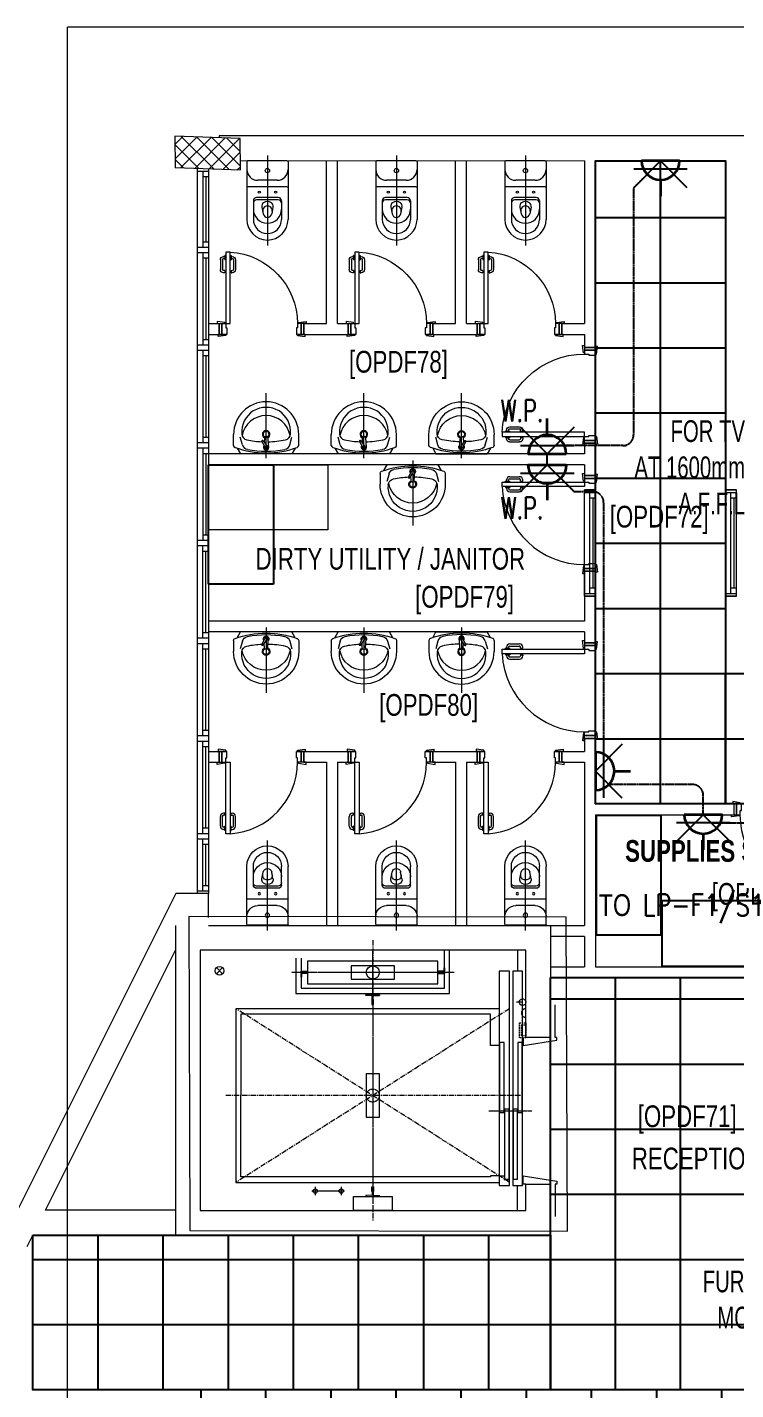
# Model space of a CAD drawing. Extents: x -12260 to 57327, y -29287 to 19916.
# Drawn here: x -3183 to 3344, y -2710 to 9840 of the extents above; entities that cross this region are included whole.
import ezdxf
from ezdxf import colors
from ezdxf.entities.mleader import LeaderData, LeaderLine
from ezdxf.enums import TextEntityAlignment as Align
from ezdxf.math import Vec2, Vec3

# ---------------------------------------------------------------- set-up
doc = ezdxf.new("R2010")
doc.units = 0
doc.header["$LTSCALE"] = 0.25
for name, pattern in [('01-First Floor-FUR$0$CENTERX2', [101.6, 63.5, -12.7, 12.7, -12.7]), ('01-First Floor-FUR$0$DASHED2', [9.525, 6.35, -3.175]), ('01-First Floor-FUR$0$HIDDEN', [9.525, 6.35, -3.175]), ('DASHDOT', [25.4, 12.7, -6.35, 0, -6.35]), ('HIDDEN', [9.525, 6.35, -3.175])]:
    doc.linetypes.add(name, pattern=pattern)
for name, color, linetype, lineweight in [('01-First Floor-FUR$0$72_EGR_BASE_TEXT', 252, 'Continuous', 5), ('01-First Floor-FUR$0$Aluminum', 251, 'Continuous', 5), ('01-First Floor-FUR$0$Axis', 251, '01-First Floor-FUR$0$CENTERX2', 5), ('01-First Floor-FUR$0$C-HYDR-CTCH', 251, 'Continuous', 5), ('01-First Floor-FUR$0$Cabin', 7, 'Continuous', 5), ('01-First Floor-FUR$0$Hatch', 252, 'Continuous', 5), ('01-First Floor-FUR$0$LOADING', 253, 'Continuous', 5), ('01-First Floor-FUR$0$Notes', 1, 'Continuous', 5), ('01-First Floor-FUR$0$Proj', 251, 'Continuous', 5), ('01-First Floor-FUR$0$SANIT', 250, 'Continuous', 5), ('01-First Floor-FUR$0$Structure', 251, 'Continuous', 5), ('01-First Floor-FUR$0$Tech', 169, '01-First Floor-FUR$0$DASHED2', 5), ('01-First Floor-FUR$0$Walls', 251, 'Continuous', 5), ('01-First Floor-FUR$0$Wooden Joinery', 251, 'Continuous', 5), ('E-LITE-CIRC', 6, 'Continuous', 25), ('E-LITE-CLNG-CNDT', 6, 'DASHDOT', 35), ('E-LITE-EXIT-NUMB', 6, 'Continuous', 25), ('E-POWR-FLOR-CNDT', 6, 'HIDDEN', 25), ('E-POWR-TEXT', 6, 'Continuous', 25), ('E-POWR-WALL @ 100', 4, 'Continuous', 35)]:
    doc.layers.add(name, color=color, linetype=linetype, lineweight=lineweight)
doc.layers.add('01-First Floor-FUR$0$FALSE CEILING', color=251, linetype='Continuous')
doc.styles.add('01-First Floor-FUR$0$X3G_ENTITY_9EC9', font='swisscl.ttf', dxfattribs={"height": 0.2})
doc.styles.add('01-First Floor-FUR$0$X3G_ENTITY_9F38', font='swisscl.ttf', dxfattribs={"height": 0.2})
doc.styles.add('DC_Elc_Romans', font='elc_romans.shx', dxfattribs={"width": 0.7})
doc.styles.add('DC_SIMPLEX', font='SIMPLEX.shx', dxfattribs={"width": 0.7})

# ---------------------------------------------------------------- blocks, each defined once
blk = doc.blocks.new('01-First Floor-FUR$0$A$C72370EFE')
at = {"layer": '01-First Floor-FUR$0$Wooden Joinery'}
for p, q in [((-0.05, -0.07), (-0.05, -0.16)), ((-0.03, -0.07), (-0.03, -0.16)), ((-0.01, -0.04), (-0.02, -0.04)), ((-0.01, -0.06), (-0.02, -0.06)), ((-0.01, -0.03), (-0.01, -0.07)), ((0, -0.03), (-0.01, -0.03)), ((0, -0.07), (-0.01, -0.07)), ((0.04, -0.03), (0.05, -0.03)), ((0.04, -0.07), (0.05, -0.07)), ((0.05, -0.03), (0.05, -0.07)), ((0.05, -0.04), (0.06, -0.04)), ((0.05, -0.06), (0.06, -0.06)), ((0.07, -0.07), (0.07, -0.16)), ((0.09, -0.07), (0.09, -0.16)), ((-0.01, -0.17), (-0.02, -0.17)), ((-0.01, -0.19), (-0.02, -0.19)), ((-0.01, -0.17), (-0.01, -0.19)), ((0.05, -0.17), (0.06, -0.17)), ((0.05, -0.17), (0.05, -0.19)), ((0.05, -0.19), (0.06, -0.19))]:
    blk.add_line(p, q, dxfattribs=at)
for centre, radius, start, end in [((-0.02, -0.07), 0.03, 90, 180), ((-0.02, -0.07), 0.01, 90, 180), ((0.06, -0.07), 0.03, 0, 90), ((0.06, -0.07), 0.01, 0, 90), ((-0.02, -0.16), 0.03, 180, 270), ((-0.02, -0.16), 0.01, 180, 270), ((0.06, -0.16), 0.01, 270, 0), ((0.06, -0.16), 0.03, 270, 0)]:
    blk.add_arc(centre, radius, start, end, dxfattribs=at)
blk = doc.blocks.new('01-First Floor-FUR$0$A$C268A7CF0')
at = {"layer": '01-First Floor-FUR$0$Wooden Joinery'}
for points in [[(80, 759), (80, 769), (10, 779), (10, 759)], [(740, 759), (740, 769), (810, 779), (810, 759)], [(70, 659), (70, 649), (0, 639), (0, 659)], [(120, 659), (120, 0), (80, 0), (80, 659)], [(750, 659), (750, 649), (820, 639), (820, 659)]]:
    blk.add_lwpolyline(points, close=True, dxfattribs=at)
for points in [[(45, 659), (45, 759), (20, 759), (20, 659), (45, 659)], [(45, 659), (80, 659), (80, 699), (90, 699), (90, 759), (45, 759), (45, 659)], [(775, 659), (740, 659), (740, 699), (730, 699), (730, 759), (775, 759), (775, 659)], [(775, 659), (775, 759), (800, 759), (800, 659), (775, 659)]]:
    blk.add_lwpolyline(points, dxfattribs=at)
blk.add_arc((80, 659), 660, 273.4748, 0, dxfattribs=at)
at = {"layer": '01-First Floor-FUR$0$Wooden Joinery', "xscale": 999.9999999998854, "yscale": 999.9999999998854, "zscale": 999.9999999998854, "rotation": 180}
blk.add_blockref('01-First Floor-FUR$0$A$C72370EFE', (120, 0), dxfattribs=at)
blk = doc.blocks.new('01-First Floor-FUR$0$A$C5FCA3E6B')
at = {"layer": '01-First Floor-FUR$0$Wooden Joinery'}
for points in [[(80, 859), (80, 869), (10, 879), (10, 859)], [(840, 859), (840, 869), (910, 879), (910, 859)], [(70, 759), (70, 749), (0, 739), (0, 759)], [(120, 759), (120, 0), (80, 0), (80, 759)], [(850, 759), (850, 749), (920, 739), (920, 759)]]:
    blk.add_lwpolyline(points, close=True, dxfattribs=at)
for points in [[(45, 759), (45, 859), (20, 859), (20, 759), (45, 759)], [(45, 759), (80, 759), (80, 799), (90, 799), (90, 859), (45, 859), (45, 759)], [(875, 759), (840, 759), (840, 799), (830, 799), (830, 859), (875, 859), (875, 759)], [(875, 759), (875, 859), (900, 859), (900, 759), (875, 759)]]:
    blk.add_lwpolyline(points, dxfattribs=at)
blk.add_arc((80, 759), 760, 273.0171, 0, dxfattribs=at)
at = {"layer": '01-First Floor-FUR$0$Wooden Joinery', "xscale": 999.9999999998854, "yscale": 999.9999999998854, "zscale": 999.9999999998854, "rotation": 180}
blk.add_blockref('01-First Floor-FUR$0$A$C72370EFE', (120, 0), dxfattribs=at)
blk = doc.blocks.new('01-First Floor-FUR$0$T127-1_B')
at = {"layer": '01-First Floor-FUR$0$Cabin'}
for p, q in [((44.5, 8), (44.5, 4)), ((44.5, 4), (78, 4)), ((78, 4), (82, 63.5)), ((44.5, -8), (44.5, -4)), ((44.5, -4), (78, -4)), ((78, -4), (82, -63.5))]:
    blk.add_line(p, q, dxfattribs=at)
at = {"layer": '01-First Floor-FUR$0$Cabin', "ltscale": 5}
for points in [[(44.5, 8), (0, 8), (0, -8), (44.5, -8)], [(82, 63.5), (89, 63.5), (89, -63.5), (82, -63.5)]]:
    blk.add_lwpolyline(points, dxfattribs=at)
blk = doc.blocks.new('01-First Floor-FUR$0$T127-1_B__1680')
at = {"layer": '01-First Floor-FUR$0$Axis'}
blk.add_line((-990, 0), (990, 0), dxfattribs=at)
at = {"layer": '01-First Floor-FUR$0$Notes', "xscale": -1}
blk.add_blockref('01-First Floor-FUR$0$T127-1_B', (-840, 0), dxfattribs=at)
at = {"layer": '01-First Floor-FUR$0$Notes'}
blk.add_blockref('01-First Floor-FUR$0$T127-1_B', (840, 0), dxfattribs=at)
blk = doc.blocks.new('01-First Floor-FUR$0$JIS5K')
at = {"layer": '01-First Floor-FUR$0$Cabin'}
for p, q in [((60.2, 8), (60.2, 11.2)), ((60.2, -8), (60.2, -11.2))]:
    blk.add_line(p, q, dxfattribs=at)
at = {"layer": '01-First Floor-FUR$0$Cabin', "ltscale": 5}
for points in [[(57, 11.2), (0, 11.2), (0, -11.2), (57, -11.2)], [(60.2, 8), (3.2, 8), (3.2, -8), (60.2, -8)], [(57, 11.2), (57, 43.5), (60.2, 43.5), (60.2, 11.2)], [(57, -11.2), (57, -43.5), (60.2, -43.5), (60.2, -11.2)]]:
    blk.add_lwpolyline(points, dxfattribs=at)
blk = doc.blocks.new('01-First Floor-FUR$0$JIS5K__1200')
at = {"layer": '01-First Floor-FUR$0$Axis'}
blk.add_line((-750, 0), (750, 0), dxfattribs=at)
at = {"layer": '01-First Floor-FUR$0$Notes', "xscale": -1}
blk.add_blockref('01-First Floor-FUR$0$JIS5K', (-600, 0), dxfattribs=at)
at = {"layer": '01-First Floor-FUR$0$Notes'}
blk.add_blockref('01-First Floor-FUR$0$JIS5K', (600, 0), dxfattribs=at)
blk = doc.blocks.new('01-First Floor-FUR$0$对重支撑1')
at = {"layer": '01-First Floor-FUR$0$Cabin'}
blk.add_lwpolyline([(1060, 178), (929, 178), (929, -178), (1060, -178)], close=True, dxfattribs=at).dxf.unprotected_set("ltscale", 0)
blk = doc.blocks.new('01-First Floor-FUR$0$井道平面图轿厢1轿厢地坎')
at = {"layer": '01-First Floor-FUR$0$Axis', "ltscale": 0.864}
blk.add_lwpolyline([(0, 96), (0, -192)], dxfattribs=at)
at = {"layer": '01-First Floor-FUR$0$Cabin', "ltscale": 5}
for points in [[(690, 0), (690, -96), (-1285, -96), (-1285, 0)], [(15, -3), (15, -46), (-630, -46), (-630, -3)], [(630, -50), (630, -93), (-15, -93), (-15, -50)]]:
    blk.add_lwpolyline(points, close=True, dxfattribs=at)
at = {"layer": '01-First Floor-FUR$0$Cabin'}
for points in [[(600, 0), (600, -48)], [(600, -48), (633, -48)], [(633, -48), (633, -96)]]:
    blk.add_lwpolyline(points, dxfattribs=at)
blk = doc.blocks.new('01-First Floor-FUR$0$层门地坎1')
at = {"layer": '01-First Floor-FUR$0$Axis', "ltscale": 0.81}
blk.add_lwpolyline([(0, 90), (0, -180)], dxfattribs=at)
at = {"layer": '01-First Floor-FUR$0$Cabin', "ltscale": 5}
for points in [[(690, 0), (690, -90), (-1285, -90), (-1285, 0)], [(15, -47), (15, -87), (-630, -87), (-630, -47)], [(630, -3), (630, -43), (-15, -43), (-15, -3)]]:
    blk.add_lwpolyline(points, close=True, dxfattribs=at)
blk = doc.blocks.new('01-First Floor-FUR$0$WC manta')
at = {"layer": '01-First Floor-FUR$0$SANIT'}
for p, q in [((-0.13, 0.18), (-0.13, -0.18)), ((-0.12, 0.19), (0.41, 0.19)), ((0.109, 0.18), (0.109, -0.18)), ((0.239, 0.13), (0.41, 0.13)), ((-0.18, 0), (0.65, 0)), ((0.05, 0.09), (0.05, -0.09)), ((0.209, 0.1), (0.209, -0.1)), ((0.229, 0.1), (0.229, -0.1)), ((0.296, 0.051), (0.358, 0.039)), ((0.296, -0.051), (0.358, -0.039)), ((-0.12, -0.19), (0.41, -0.19)), ((0.239, -0.13), (0.41, -0.13))]:
    blk.add_line(p, q, dxfattribs=at)
for centre, radius in [((-0.04, 0), 0.02), ((0.159, 0.075), 0.01), ((0.159, -0.075), 0.01)]:
    blk.add_circle(centre, radius, dxfattribs=at)
for centre, radius, start, end in [((-0.12, 0.18), 0.01, 90, 180), ((-0.05, 0.09), 0.1, 0, 90), ((0.119, 0.18), 0.01, 90, 180), ((0.239, 0.1), 0.03, 90, 180), ((0.259, 0.1), 0.03, 90, 180), ((0.315, 0), 0.13, 270, 90), ((0.41, 0), 0.19, 270, 90), ((0.41, 0), 0.13, 270, 90), ((0.303, 0), 0.0588, 141.525, 218.475), ((0.288, 0.012), 0.04, 79.4289, 141.525), ((0.345, 0), 0.0588, 166.4176, 193.5824), ((0.327, 0.004), 0.04, 79.4289, 166.4176), ((0.351, 0), 0.04, 280.5711, 79.4289), ((-0.05, -0.09), 0.1, 270, 0), ((0.239, -0.1), 0.03, 180, 270), ((0.259, -0.1), 0.03, 180, 270), ((0.288, -0.012), 0.04, 218.475, 280.5711), ((0.327, -0.004), 0.04, 193.5824, 280.5711), ((-0.12, -0.18), 0.01, 180, 270), ((0.119, -0.18), 0.01, 180, 270)]:
    blk.add_arc(centre, radius, start, end, dxfattribs=at)
blk = doc.blocks.new('01-First Floor-FUR$0$lav-manta 60')
at = {"layer": '01-First Floor-FUR$0$SANIT'}
for p, q in [((-0.266, -0.053), (-0.236, 0)), ((-0.236, 0), (0.236, 0)), ((0, 0.04), (0, -0.56)), ((0.266, -0.053), (0.236, 0)), ((-0.3, -0.079), (-0.3, -0.18)), ((-0.218, -0.084), (-0.238, -0.154)), ((-0.015, -0.147), (-0.02, -0.064)), ((0.027, -0.121), (-0.008, -0.067)), ((0.039, -0.114), (0.009, -0.058)), ((0.015, -0.147), (0.017, -0.106)), ((0.019, -0.077), (0.02, -0.064)), ((0.218, -0.084), (0.238, -0.154)), ((0.3, -0.079), (0.3, -0.18))]:
    blk.add_line(p, q, dxfattribs=at)
for centre, radius, start, end in [((-0.28, -0.079), 0.02, 109.8229, 180), ((0, -0.856), 0.846, 70.1771, 109.8229), ((-0.161, -0.101), 0.06, 101.8086, 164.0794), ((0, -0.957), 0.846, 91.1572, 102.0883), ((0, -0.87), 0.846, 78.1914, 101.8086), ((0, -0.062), 0.025, 320.7474, 220.368), ((0, -0.062), 0.02, 353.2671, 186.682), ((0, -0.062), 0.00966, 25.4127, 215.9577), ((0, -0.957), 0.846, 88.5486, 88.844), ((0.033, -0.118), 0.00666, 210.6852, 30.6852), ((0, -0.957), 0.846, 77.9117, 87.4274), ((0.161, -0.101), 0.06, 15.9206, 78.1914), ((0.28, -0.079), 0.02, 0, 70.1771), ((0, -0.18), 0.3, 180, 0), ((0, -0.204), 0.225, 174.8142, 5.1858), ((-0.165, -0.189), 0.06, 102.0883, 174.8142), ((0, -0.128), 0.225, 190.6097, 349.3903), ((0, -0.18), 0.035, 115.3106, 64.6894), ((0, -0.18), 0.0275, 117.1496, 62.8504), ((0, -0.147), 0.015, 180, 0), ((0.165, -0.189), 0.06, 5.1858, 77.9117)]:
    blk.add_arc(centre, radius, start, end, dxfattribs=at)
blk = doc.blocks.new('01-First Floor-FUR$0$A$C76ae8329')
at = {"layer": '01-First Floor-FUR$0$Aluminum'}
for p, q in [((202, 405), (1182, 405)), ((227, 405), (227, 305)), ((1157, 405), (1157, 305)), ((202, 305), (1182, 305)), ((227, 355), (1157, 355)), ((277, 355), (277, 305)), ((1107, 330), (277, 330)), ((1107, 355), (1107, 305))]:
    blk.add_line(p, q, dxfattribs=at)
at = {"layer": '01-First Floor-FUR$0$Walls'}
for p, q in [((202, 305), (202, 405)), ((202, 305), (202, 405)), ((202, 405), (202, 305)), ((1182, 305), (1182, 405)), ((1182, 305), (1182, 405)), ((1182, 405), (1182, 305))]:
    blk.add_line(p, q, dxfattribs=at)
blk = doc.blocks.new('01-First Floor-FUR$0$cabinet')
at = {"layer": '01-First Floor-FUR$0$LOADING'}
for p, q in [((-73442, -98323, 0), (-73442, -97223, 0)), ((-73442, -97223, 0), (-72842, -97223, 0)), ((-72842, -97223, 0), (-72842, -98323, 0)), ((-72842, -98323, 0), (-73442, -98323, 0))]:
    blk.add_line(p, q, dxfattribs=at)
blk = doc.blocks.new('01-First Floor-FUR')
at = {"layer": '01-First Floor-FUR$0$Hatch'}
h = blk.add_hatch(dxfattribs=at)
h.set_pattern_fill('ANSI37', color=256, scale=30)
h.set_pattern_definition([(45, (-1823.345, -13062.25), (-67.35192, 67.35192), []), (135, (-1823.345, -13062.25), (-67.35192, -67.35192), [])])
h.paths.add_polyline_path([(49129, 8856), (48525, 8847), (48529, 8559), (49133, 8567)])
h.paths.add_polyline_path([(41969, 8848), (41385, 8842), (41365, 8551), (41949, 8556)])
h.paths.add_polyline_path([(27592, 8841), (26993, 8836), (26987, 8543), (27586, 8547)])
h.paths.add_polyline_path([(34777, 8843), (34176, 8835), (34167, 8550), (34769, 8557)])
h.paths.add_polyline_path([(20372, 8850), (19766, 8828), (19780, 8535), (20387, 8557)])
h.paths.add_polyline_path([(13636, 8839), (12414, 8863), (12407, 8567), (13629, 8543)])
h.paths.add_polyline_path([(13650, 1639), (12435, 1624), (12421, 1331), (13636, 1347)])
h.paths.add_polyline_path([(13624, -5554), (12421, -5570), (12415, -5863), (13618, -5847)])
h.paths.add_polyline_path([(13642, -12753), (12446, -12764), (12448, -13058), (13645, -13047)])
h.paths.add_polyline_path([(6007, -12750), (5404, -12754), (5414, -13040), (6018, -13036)])
h.paths.add_polyline_path([(5992, -5552), (5395, -5551), (5395, -5852), (5992, -5854)])
h.paths.add_polyline_path([(6002, 1637), (5382, 1638), (5372, 1335), (5991, 1334)])
h.paths.add_polyline_path([(5978, 8816), (5378, 8831), (5374, 8541), (5975, 8527)])
h.paths.add_polyline_path([(-1221, 8815), (-1823, 8837), (-1821, 8549), (-1219, 8526)])
h.paths.add_polyline_path([(-1213, -5564), (-1815, -5571), (-1812, -5862), (-1210, -5855)])
h.paths.add_polyline_path([(-1195, -12758), (-1794, -12759), (-1789, -13060), (-1191, -13059)])
h.paths.add_polyline_path([(20391, -12745), (19786, -12758), (19791, -13059), (20397, -13046)])
h.paths.add_polyline_path([(20385, -5553), (19790, -5570), (19792, -5867), (20387, -5849)])
h.paths.add_polyline_path([(20376, 1655), (19777, 1648), (19781, 1348), (20380, 1355)])
h.paths.add_polyline_path([(27576, 1640), (26974, 1645), (26979, 1353), (27581, 1348)])
h.paths.add_polyline_path([(27580, -5542), (26976, -5560), (26990, -5860), (27590, -5839)])
h.paths.add_polyline_path([(27596, -12758), (26992, -12752), (26990, -13038), (27594, -13044)])
h.paths.add_polyline_path([(34795, -12748), (34197, -12763), (34206, -13062), (34804, -13048)])
h.paths.add_polyline_path([(34787, -5560), (34186, -5558), (34187, -5855), (34789, -5857)])
h.paths.add_polyline_path([(34751, 1644), (34170, 1649), (34190, 1359), (34771, 1354)])
h.paths.add_polyline_path([(41954, 1643), (41357, 1657), (41359, 1365), (41956, 1352)])
h.paths.add_polyline_path([(41955, -5555), (41387, -5563), (41389, -5857), (41957, -5849)])
h.paths.add_polyline_path([(41992, -12752), (41387, -12755), (41388, -13059), (41994, -13057)])
h.paths.add_polyline_path([(49167, -12753), (48579, -12737), (48565, -13044), (49153, -13060)])
h.paths.add_polyline_path([(49151, -5553), (48548, -5552), (48546, -5849), (49149, -5850)])
at = {"layer": '01-First Floor-FUR$0$Aluminum'}
for p, q in [((-1614, 1861), (-1614, 8540)), ((-1514, 8540), (-1514, 1861)), ((-1614, 8515), (-1514, 8515)), ((-1564, 8515), (-1564, 7815)), ((-1564, 8465), (-1514, 8465)), ((-1539, 8465), (-1539, 7865)), ((-1614, 7815), (-1514, 7815)), ((-1564, 7865), (-1514, 7865)), ((-1614, 7765), (-1514, 7765)), ((-1564, 7765), (-1564, 6915)), ((-1564, 7715), (-1514, 7715)), ((-1539, 7715), (-1539, 6965)), ((-1614, 6915), (-1514, 6915)), ((-1564, 6965), (-1514, 6965)), ((-1614, 6865), (-1514, 6865)), ((-1564, 6865), (-1564, 6015)), ((-1564, 6815), (-1514, 6815)), ((-1539, 6815), (-1539, 6065)), ((-1564, 6065), (-1514, 6065)), ((-1614, 6015), (-1514, 6015)), ((-1614, 5965), (-1514, 5965)), ((-1564, 5965), (-1564, 5115)), ((-1564, 5915), (-1514, 5915)), ((-1539, 5915), (-1539, 5165)), ((-1564, 5165), (-1514, 5165)), ((-1614, 5115), (-1514, 5115)), ((-1614, 5065), (-1514, 5065)), ((-1564, 4215), (-1564, 5065)), ((-1564, 5015), (-1514, 5015)), ((-1539, 4265), (-1539, 5015)), ((-1614, 4215), (-1514, 4215)), ((-1614, 4165), (-1514, 4165)), ((-1564, 4265), (-1514, 4265)), ((-1564, 3315), (-1564, 4165)), ((-1564, 4115), (-1514, 4115)), ((-1539, 3365), (-1539, 4115)), ((-1614, 3315), (-1514, 3315)), ((-1614, 3265), (-1514, 3265)), ((-1564, 3365), (-1514, 3365)), ((-1564, 2415), (-1564, 3265)), ((-1564, 3215), (-1514, 3215)), ((-1539, 2465), (-1539, 3215)), ((-1614, 2415), (-1514, 2415)), ((-1564, 2465), (-1514, 2465)), ((-1614, 2365), (-1514, 2365)), ((-1564, 1886), (-1564, 2365)), ((-1564, 2315), (-1514, 2315)), ((-1539, 1936), (-1539, 2315)), ((-1614, 1886), (-1514, 1886)), ((-1564, 1936), (-1514, 1936))]:
    blk.add_line(p, q, dxfattribs=at)
at = {"layer": '01-First Floor-FUR$0$Axis'}
blk.add_line((0, 929), (0, 1339), dxfattribs=at)
at = {"layer": '01-First Floor-FUR$0$Axis', "ltscale": 3}
for points in [[(0, 1430), (0, -1150)], [(1260, 800), (-1260, -800)], [(1260, -800), (-1260, 800)], [(1360, 0), (-1360, 0)]]:
    blk.add_lwpolyline(points, dxfattribs=at)
at = {"layer": '01-First Floor-FUR$0$Axis', "ltscale": 1.5}
blk.add_lwpolyline([(0, 250), (0, -250)], dxfattribs=at)
at = {"layer": '01-First Floor-FUR$0$Axis', "ltscale": 0.24}
for points in [[(-530, -840), (-530, -920)], [(-290, -840), (-290, -920)]]:
    blk.add_lwpolyline(points, dxfattribs=at)
at = {"layer": '01-First Floor-FUR$0$Axis', "ltscale": 0.9}
blk.add_lwpolyline([(-260, -880), (-560, -880)], dxfattribs=at)
at = {"layer": '01-First Floor-FUR$0$C-HYDR-CTCH', "elevation": 0, "flags": 128}
for points in [[(-1821, 8549), (-1219, 8526), (-1221, 8815), (-1823, 8837), (-1821, 8549)], [(-1695, 1648), (-1684, -1244), (1794, -1248), (1783, 1644), (-1695, 1648)]]:
    blk.add_lwpolyline(points, dxfattribs=at)
at = {"layer": '01-First Floor-FUR$0$Cabin', "ltscale": 5}
for points in [[(-708, 1265), (-708, 940), (708, 940), (708, 1340)], [(-660, 1265), (-660, 988), (660, 988), (660, 1340)]]:
    blk.add_lwpolyline(points, dxfattribs=at)
at = {"layer": '01-First Floor-FUR$0$Cabin'}
for points in [[(1335, 1340), (1335, 1145)], [(250, 1134), (-250, 1134)], [(1260, 1145), (1164, 1145)], [(1164, 1145), (1164, 800)], [(1260, 1145), (1164, 1145)], [(1164, 1145), (1164, 800)], [(1260, -830), (1260, 1145)], [(1260, -830), (1260, 1145)], [(1164, 800), (-1260, 800)], [(-1260, 800), (-1260, -800)], [(1164, 800), (-1260, 800)], [(-1260, 800), (-1260, -800)], [(1386, 530), (1386, 460), (1696, 510), (1696, 535), (1681, 535), (1681, 835)], [(1084, 750), (-1216, 750)], [(-1216, 750), (-1216, 0)], [(1084, 460), (1084, 750)], [(1164, 460), (1084, 460)], [(-1216, -750), (-1216, 0)], [(1084, -750), (-1216, -750)], [(1164, -740), (1084, -740)], [(1084, -740), (1084, -750)], [(1411, -815), (1411, -815), (1386, -815), (1386, -740), (1696, -790), (1696, -815), (1681, -815), (1681, -1115)], [(-1260, -800), (1164, -800)], [(-1260, -800), (1164, -800)], [(1164, -800), (1164, -830)], [(1164, -800), (1164, -830)], [(1164, -830), (1260, -830)], [(1164, -830), (1260, -830)], [(1335, -1060), (1335, -830)]]:
    blk.add_lwpolyline(points, dxfattribs=at)
at = {"layer": '01-First Floor-FUR$0$Cabin', "ltscale": 5}
blk.add_lwpolyline([(-600, 1239), (-600, 1029), (600, 1029), (600, 1239)], close=True, dxfattribs=at)
at = {"layer": '01-First Floor-FUR$0$Cabin'}
blk.add_lwpolyline([(-200, 1195), (-200, 1073), (200, 1073), (200, 1195)], close=True, dxfattribs=at)
at = {"layer": '01-First Floor-FUR$0$Cabin', "ltscale": 50}
blk.add_lwpolyline([(-61, -200), (61, -200), (61, 200), (-61, 200)], close=True, dxfattribs=at)
at = {"layer": '01-First Floor-FUR$0$Cabin'}
for centre, radius in [((0, 1134), 60), ((-530, -880), 20), ((-290, -880), 20)]:
    blk.add_circle(centre, radius, dxfattribs=at)
at = {"layer": '01-First Floor-FUR$0$FALSE CEILING', "linetype": 'Continuous'}
for p, q in [((2651, 2687), (2651, 8609)), ((2051, 8087), (3250, 8087)), ((2051, 7487), (3250, 7487)), ((2051, 6887), (3250, 6887)), ((2051, 6287), (3250, 6287)), ((2051, 5687), (3250, 5687)), ((2051, 5087), (3250, 5087)), ((2051, 4487), (3250, 4487)), ((2051, 3887), (3250, 3887)), ((2051, 3287), (3250, 3287)), ((3250, 3287), (8296, 3287)), ((2236, -2710), (2236, 1087)), ((2836, -2710), (2836, 1087)), ((1636, 890), (8296, 890)), ((1636, 290), (8296, 290)), ((1636, -310), (8296, -310)), ((1636, -910), (8296, -910)), ((-2530, -2710), (-2530, -1285)), ((-1930, -2710), (-1930, -1285)), ((-1330, -2710), (-1330, -1285)), ((-730, -2710), (-730, -1285)), ((-130, -2710), (-130, -1285)), ((470, -2710), (470, -1285)), ((1070, -2710), (1070, -1285)), ((-3130, -1510), (1636, -1510)), ((1636, -1510), (8296, -1510)), ((-3130, -2110), (1636, -2110)), ((1636, -2110), (8296, -2110)), ((-984, -12827), (-984, -2710)), ((-384, -12827), (-384, -2710)), ((216, -12827), (216, -2710)), ((816, -12827), (816, -2710)), ((1416, -12827), (1416, -2710)), ((2016, -12827), (2016, -2710)), ((2616, -12827), (2616, -2710)), ((3216, -12827), (3216, -2710))]:
    blk.add_line(p, q, dxfattribs=at)
at = {"layer": '01-First Floor-FUR$0$FALSE CEILING'}
for p, q in [((-1514, 4710, 0), (-1514, 5810, 0)), ((-1514, 5810, 0), (-914, 5810, 0)), ((-914, 5810, 0), (-914, 4710, 0)), ((-914, 4710, 0), (-1514, 4710, 0))]:
    blk.add_line(p, q, dxfattribs=at)
for points in [[(3250, 2687), (2051, 2687), (2051, 8609), (3250, 8609)], [(3250, 3887), (8296, 3887), (8296, 2687), (3250, 2687)], [(-3130, -1285), (1636, -1285), (1636, -2710), (-3130, -2710)], [(5386, -2710), (-1584, -2710), (-1584, -12827), (5386, -12827)]]:
    blk.add_lwpolyline(points, close=True, dxfattribs=at)
blk.add_lwpolyline([(1636, 1087), (4398, 1087), (4398, 2687), (8296, 2687), (8296, 260), (8296, -2710), (1636, -2710), (1636, 1087)], dxfattribs=at)
at = {"layer": '01-First Floor-FUR$0$FALSE CEILING', "elevation": 0}
for points in [[(2658, 2579), (2058, 2579), (2058, 1479), (2658, 1479)], [(2663, 1792), (2663, 1192), (3763, 1192), (3763, 1792)]]:
    blk.add_lwpolyline(points, close=True, dxfattribs=at)
at = {"layer": '01-First Floor-FUR$0$LOADING', "elevation": 0}
for points in [[(2658, 2579), (2058, 2579), (2058, 1479), (2658, 1479)], [(2663, 1792), (2663, 1192), (3763, 1192), (3763, 1792)]]:
    blk.add_lwpolyline(points, close=True, dxfattribs=at)
at = {"layer": '01-First Floor-FUR$0$Notes'}
for p, q in [((-1436, 1175), (-1386, 1125)), ((-1386, 1175), (-1436, 1125))]:
    blk.add_line(p, q, dxfattribs=at)
blk.add_circle((-1411, 1150), 40, dxfattribs=at)
at = {"layer": '01-First Floor-FUR$0$Proj', "linetype": '01-First Floor-FUR$0$HIDDEN', "ltscale": 3}
blk.add_lwpolyline([(48606, 9840), (-2814, 9840), (-2814, -14060), (48606, -14060)], dxfattribs=at)
blk.add_lwpolyline([(48606, 9840), (-2814, 9840), (-2814, -14060), (48606, -14060)], dxfattribs=at)
at = {"layer": '01-First Floor-FUR$0$Structure'}
for points in [[(1636, 535), (1411, 535), (1411, 1340), (-1589, 1340), (-1589, -1060), (1411, -1060), (1411, -815), (1636, -815), (1636, -1285), (-1814, -1285), (-1814, 1565)], [(-1514, 1565), (1636, 1565), (1636, 535)]]:
    blk.add_lwpolyline(points, dxfattribs=at)
at = {"layer": '01-First Floor-FUR$0$Tech', "ltscale": 0.36}
blk.add_lwpolyline([(1380, 860), (1320, 860)], dxfattribs=at)
at = {"layer": '01-First Floor-FUR$0$Tech', "ltscale": 0.48}
blk.add_lwpolyline([(1410, 720), (1410, 800)], dxfattribs=at)
at = {"layer": '01-First Floor-FUR$0$Tech', "ltscale": 9}
for points in [[(1351, 530), (1351, 670), (1411, 670), (1411, 530)], [(1371, 550), (1371, 650), (1411, 650), (1411, 550)]]:
    blk.add_lwpolyline(points, close=True, dxfattribs=at)
at = {"layer": '01-First Floor-FUR$0$Tech'}
blk.add_circle((1380, 860), 30, dxfattribs=at)
at = {"layer": '01-First Floor-FUR$0$Tech', "ltscale": 5}
blk.add_circle((0, 0), 60, dxfattribs=at)
at = {"layer": '01-First Floor-FUR$0$Tech'}
blk.add_arc((1410, 760), 40, 90, 270, dxfattribs=at)
at = {"layer": '01-First Floor-FUR$0$Walls'}
for p, q in [((6036, 8840), (-1414, 8840)), ((-1414, 8840), (-1414, 8822)), ((1951, 8609, 0), (-1219, 8607, 0)), ((-426, 7110), (-426, 8610)), ((-326, 7110), (-326, 8610)), ((763, 7110), (763, 8610)), ((863, 7110), (863, 8610)), ((1951, 8609), (1951, 7110)), ((3250, 8609, 0), (2051, 8609, 0)), ((2051, 8609), (2051, 6890)), ((3250, 8609), (3250, 3887)), ((-1514, 7110), (-1414, 7110)), ((-1414, 7110), (-1414, 7010)), ((-634, 7110), (-426, 7110)), ((-634, 7110), (-634, 7010)), ((-326, 7110), (-226, 7110)), ((-226, 7110), (-226, 7010)), ((554, 7110), (554, 7010)), ((554, 7110), (763, 7110)), ((863, 7110), (963, 7110)), ((963, 7110), (963, 7010)), ((1743, 7110), (1743, 7010)), ((1743, 7110), (1951, 7110)), ((-1514, 7010), (-1414, 7010)), ((-634, 7010), (-226, 7010)), ((554, 7010), (963, 7010)), ((1743, 7010), (1951, 7010)), ((1951, 7010), (1951, 6890)), ((1951, 6890), (2051, 6890)), ((1951, 5910), (-1514, 5910)), ((1951, 6010), (1951, 5910)), ((1951, 6010), (2051, 6010)), ((2051, 6010), (2051, 5710)), ((1951, 5810), (-1514, 5810)), ((1951, 5810), (1951, 5710)), ((1951, 5710), (2051, 5710)), ((1951, 4830), (1951, 4370)), ((1951, 4830), (2051, 4830)), ((2051, 4830), (2051, 4170)), ((-1514, 4370), (-1514, 4270)), ((1951, 4370), (-1514, 4370)), ((1951, 4270), (-1514, 4270)), ((1951, 4270), (1951, 4170)), ((1951, 4170), (2051, 4170)), ((4066, 3887), (3250, 3887)), ((1951, 3290), (1951, 3170)), ((1951, 3290), (2051, 3290)), ((2051, 3290), (2051, 2687)), ((-1514, 3170), (-1414, 3170)), ((-1414, 3070), (-1414, 3170)), ((-634, 3170), (-226, 3170)), ((-634, 3070), (-634, 3170)), ((-226, 3070), (-226, 3170)), ((554, 3070), (554, 3170)), ((554, 3170), (963, 3170)), ((963, 3070), (963, 3170)), ((1743, 3070), (1743, 3170)), ((1743, 3170), (1951, 3170)), ((-1514, 3070), (-1414, 3070)), ((-634, 3070), (-426, 3070)), ((-426, 3070), (-426, 1570)), ((-326, 3070), (-326, 1570)), ((-326, 3070), (-226, 3070)), ((554, 3070), (763, 3070)), ((763, 3070), (763, 1570)), ((863, 3070), (863, 1570)), ((863, 3070), (963, 3070)), ((1743, 3070), (1951, 3070)), ((1951, 3070), (1951, 1565)), ((2051, 2687), (3326, 2687)), ((3326, 2687), (3326, 2587)), ((2051, 2587), (2051, 1187)), ((2051, 2587), (3326, 2587)), ((1636, 1565), (1951, 1565)), ((1951, 1465), (1636, 1465)), ((1951, 1465), (1951, 1187)), ((-3015, -1055), (-1817, 1340)), ((1636, 1187), (1951, 1187)), ((2051, 1187), (4298, 1187)), ((4398, 1087), (1636, 1087)), ((-1814, -1055), (-3015, -1055)), ((-3183, -1391), (-3130, -1285)), ((-1814, -1285), (-3130, -1285))]:
    blk.add_line(p, q, dxfattribs=at)
for points in [[(-1514, 1640), (-1514, 1861), (-1814, 1861), (-3389, -1289)], [(-1817, 1340), (-1814, 1340)]]:
    blk.add_lwpolyline(points, dxfattribs=at)
at = {"rotation": 90}
for p in [(2356, 4398), (3655, 4398)]:
    blk.add_blockref('01-First Floor-FUR$0$A$C76ae8329', p, dxfattribs=at)
at = {"layer": '01-First Floor-FUR$0$Notes', "xscale": -1}
for name, p, rotation in [('01-First Floor-FUR$0$JIS5K__1200', (0, 1134), 1.53523449952786e-06), ('01-First Floor-FUR$0$井道平面图轿厢1轿厢地坎', (1164, -140), 90), ('01-First Floor-FUR$0$层门地坎1', (1290, -140), 90)]:
    blk.add_blockref(name, p, dxfattribs=dict(at, rotation=rotation))
at = {"layer": '01-First Floor-FUR$0$Notes', "yscale": -1, "rotation": 270.0000000000001}
for name in ['01-First Floor-FUR$0$T127-1_B__1680', '01-First Floor-FUR$0$对重支撑1']:
    blk.add_blockref(name, (0, 0), dxfattribs=at)
at = {"layer": '01-First Floor-FUR$0$SANIT'}
for name, p, xscale, yscale, zscale, rotation in [('01-First Floor-FUR$0$WC manta', (-970, 8480), 999.9999999999995, 999.9999999999995, 999.9999999999995, 270), ('01-First Floor-FUR$0$WC manta', (218, 8480), 999.9999999999995, 999.9999999999995, 999.9999999999995, 270), ('01-First Floor-FUR$0$WC manta', (1407, 8480), 999.9999999999995, 999.9999999999995, 999.9999999999995, 270), ('01-First Floor-FUR$0$lav-manta 60', (-982, 5910), 1000.000000000223, 1000.000000000223, 1000.000000000223, 180), ('01-First Floor-FUR$0$lav-manta 60', (-82, 5910), 1000.000000000223, 1000.000000000223, 1000.000000000223, 180), ('01-First Floor-FUR$0$lav-manta 60', (818, 5910), -1000.000000000223, 1000.000000000223, 1000.000000000223, 180), ('01-First Floor-FUR$0$WC manta', (-970, 1700), -999.9999999999995, 999.9999999999995, 999.9999999999995, 270), ('01-First Floor-FUR$0$WC manta', (218, 1700), -999.9999999999995, 999.9999999999995, 999.9999999999995, 270), ('01-First Floor-FUR$0$WC manta', (1407, 1700), -999.9999999999995, 999.9999999999995, 999.9999999999995, 270)]:
    blk.add_blockref(name, p, dxfattribs=dict(at, xscale=xscale, yscale=yscale, zscale=zscale, rotation=rotation))
at = {"layer": '01-First Floor-FUR$0$SANIT', "yscale": 1000.000000000223, "zscale": 1000.000000000223}
for p, xscale in [((368, 5810), -1000.000000000223), ((-982, 4270), -1000.000000000223), ((-82, 4270), -1000.000000000223), ((818, 4270), 1000.000000000223)]:
    blk.add_blockref('01-First Floor-FUR$0$lav-manta 60', p, dxfattribs=dict(at, xscale=xscale))
at = {"layer": '01-First Floor-FUR$0$Walls', "rotation": 89.99999999999562}
blk.add_blockref('01-First Floor-FUR$0$cabinet', (-98737, 78652, 0), dxfattribs=at)
at = {"layer": '01-First Floor-FUR$0$Wooden Joinery', "xscale": -1}
for name, p, rotation in [('01-First Floor-FUR$0$A$C268A7CF0', (-1434, 7769), 180), ('01-First Floor-FUR$0$A$C268A7CF0', (-246, 7769), 180), ('01-First Floor-FUR$0$A$C268A7CF0', (943, 7769), 180), ('01-First Floor-FUR$0$A$C5FCA3E6B', (1192, 5990), 270)]:
    blk.add_blockref(name, p, dxfattribs=dict(at, rotation=rotation))
at = {"layer": '01-First Floor-FUR$0$Wooden Joinery', "rotation": 270}
for p in [(1192, 5730), (1192, 4190)]:
    blk.add_blockref('01-First Floor-FUR$0$A$C5FCA3E6B', p, dxfattribs=at)
at = {"layer": '01-First Floor-FUR$0$Wooden Joinery'}
for p in [(-1434, 2411), (-246, 2411), (943, 2411)]:
    blk.add_blockref('01-First Floor-FUR$0$A$C268A7CF0', p, dxfattribs=at)
at = {"layer": '01-First Floor-FUR$0$Wooden Joinery', "xscale": -1}
blk.add_blockref('01-First Floor-FUR$0$A$C5FCA3E6B', (4226, 1828), dxfattribs=at)
at = {"layer": '01-First Floor-FUR$0$72_EGR_BASE_TEXT', "char_height": 200, "attachment_point": 2}
for s, insert, style in [('[OPDF78]', (237, 6859), '01-First Floor-FUR$0$X3G_ENTITY_9F38'), ('[OPDF72]', (2639, 5432, 0), '01-First Floor-FUR$0$X3G_ENTITY_9F38'), ('DIRTY UTILITY / JANITOR', (162, 5044, 0), '01-First Floor-FUR$0$X3G_ENTITY_9EC9'), ('[OPDF79]', (846, 4694, 0), '01-First Floor-FUR$0$X3G_ENTITY_9F38'), ('[OPDF80]', (515, 3698), '01-First Floor-FUR$0$X3G_ENTITY_9F38'), ('{\\fSwis721 LtCn BT|b1|i0|c0|p34;SUPPLIES STORE}', (3214, 2353, 0), '01-First Floor-FUR$0$X3G_ENTITY_9EC9'), ('[OPDF74]', (3578, 1957, 0), '01-First Floor-FUR$0$X3G_ENTITY_9F38'), ('[OPDF71]', (2897, -91), '01-First Floor-FUR$0$X3G_ENTITY_9F38'), ('RECEPTION AND CONTROL', (3759, -480), '01-First Floor-FUR$0$X3G_ENTITY_9EC9')]:
    blk.add_mtext(s, dxfattribs=dict(at, insert=insert, style=style))
blk = doc.blocks.new('*U15')
blk.add_line((1.75, 0), (3.25, 0))
blk.add_lwpolyline([(0, -1.75, 1), (0, 1.75)], format="xyb", close=True)
at = {"layer": 'Defpoints'}
for p, q in [((2.47, 2.47), (0, 0)), ((0.76, 2.47), (0.76, -2.47)), ((2.47, -2.47), (0, 0))]:
    blk.add_line(p, q, dxfattribs=at)
at = {"layer": 'E-LITE-EXIT-NUMB', "style": 'DC_SIMPLEX', "width": 0.7, "flags": 8}
blk.add_attdef('TYPE', text='', height=2, rotation=360, dxfattribs=at).set_placement((-2.68, 5.24), align=Align.RIGHT)
blk.add_attdef('CIRCUIT', (2.68, 5.24), '', height=2, rotation=360, dxfattribs=at)
blk = doc.blocks.new('*U17')
blk.add_line((-1.75, 0), (-3.25, 0))
blk.add_lwpolyline([(0, 1.75, 1), (0, -1.75)], format="xyb", close=True)
at = {"layer": 'Defpoints'}
for p, q in [((-2.47, 2.47), (0, 0)), ((-0.76, -2.47), (-0.76, 2.47)), ((-2.47, -2.47), (0, 0))]:
    blk.add_line(p, q, dxfattribs=at)
at = {"layer": 'E-LITE-EXIT-NUMB', "style": 'DC_SIMPLEX', "width": 0.7, "flags": 8}
blk.add_attdef('TYPE', text='', height=2, rotation=360, dxfattribs=at).set_placement((-2.68, 5.24), align=Align.RIGHT)
blk.add_attdef('CIRCUIT', (2.68, 5.24), '', height=2, rotation=360, dxfattribs=at)
blk = doc.blocks.new('*U32')
blk.add_line((0, -1.75), (0, -3.25))
blk.add_lwpolyline([(-1.75, 0, 1), (1.75, 0)], format="xyb", close=True)
at = {"layer": 'Defpoints'}
for p, q in [((-2.48, -2.47), (0, 0)), ((2.47, -2.48), (0, 0)), ((2.47, -0.76), (-2.47, -0.76))]:
    blk.add_line(p, q, dxfattribs=at)
at = {"layer": 'E-LITE-EXIT-NUMB', "style": 'DC_SIMPLEX', "width": 0.7, "flags": 8}
blk.add_attdef('TYPE', text='', height=2, rotation=360, dxfattribs=at).set_placement((-2.68, 5.24), align=Align.RIGHT)
blk.add_attdef('CIRCUIT', (2.68, 5.24), '', height=2, rotation=360, dxfattribs=at)
blk = doc.blocks.new('ARR0W')
at = {"color": 45}
blk.add_ellipse((0, 0), major_axis=(0.4, 0), ratio=0.4, dxfattribs=at)
at = {"color": 45, "ltscale": 0.5}
blk.add_solid([(-1.4, 0.167), (-0.4, 0), (-1.4, -0.167)], dxfattribs=at)

msp = doc.modelspace()

# ---------------------------------------------------------------- linework, layer by layer
at = {"layer": 'E-POWR-FLOR-CNDT', "elevation": 0}
msp.add_lwpolyline([(2493, 8451), (2403, 8361), (2403, 6086, -0.414214), (2303, 5986), (1684, 5986)], format="xyb", dxfattribs=at)
at = {"layer": 'E-POWR-FLOR-CNDT'}
msp.add_lwpolyline([(1608, 5810), (1608, 5910)], dxfattribs=at)
for points in [[(1732, 5686), (1855, 5563), (2027, 5563, -0.414214), (2127, 5463), (2127, 3064)], [(3121, 2511), (6478, 2511, 0.414214), (6553, 2586), (6553, 3737)], [(3045, 2587), (3045, 2765, 0.414214), (2945, 2865), (2175, 2865)]]:
    msp.add_lwpolyline(points, format="xyb", dxfattribs=at)

# ---------------------------------------------------------------- block references
at = {"layer": 'E-LITE-CLNG-CNDT'}
msp.add_blockref('01-First Floor-FUR', (0, 0), dxfattribs=at)
at = {"layer": 'E-POWR-WALL @ 100', "xscale": 100, "yscale": 100, "zscale": 100, "rotation": 90.00000000000001}
for name, p in [('*U17', (2651, 8609, 0)), ('*U32', (2051, 2988)), ('*U17', (3045, 2587))]:
    msp.add_blockref(name, p, dxfattribs=at)
at = {"layer": 'E-POWR-WALL @ 100'}
ref = msp.add_blockref('*U15', (1608, 5910), dxfattribs=dict(at, xscale=100, yscale=100, zscale=100, rotation=90.00000000000001))
ref.add_attrib('TYPE', 'W.P.', dxfattribs={"layer": 'E-LITE-EXIT-NUMB', "height": 200, "style": 'DC_SIMPLEX', "width": 0.7, "flags": 8}).set_placement((1571, 6208), align=Align.RIGHT)
ref = msp.add_blockref('*U15', (1608, 5810), dxfattribs=dict(at, xscale=-100, yscale=100, zscale=100, rotation=90))
ref.add_attrib('TYPE', 'W.P.', dxfattribs={"layer": 'E-LITE-EXIT-NUMB', "height": 200, "style": 'DC_SIMPLEX', "width": 0.7, "flags": 8}).set_placement((1571, 5312), align=Align.RIGHT)

# ---------------------------------------------------------------- leaders
at = {"layer": 'E-LITE-CIRC'}
ml = msp.add_multileader_mtext('Standard', dxfattribs=at)
ml.set_content('{\\Fdc_el_romans|c0;\\W0.8;TO\\Fromans|c0; \\Fsimplex|c0;LP-F1/S1}', color=256, style='DC_SIMPLEX')
ml.set_leader_properties()
ml.set_arrow_properties(name='ARR0W')
ml.build(insert=Vec2(0, 0))
ml.multileader.update_dxf_attribs({"dogleg_length": 200, "arrow_head_size": 140, "scale": 100})
ctx = ml.context
ctx.base_point, ctx.scale, ctx.char_height, ctx.arrow_head_size, ctx.landing_gap_size, ctx.plane_origin, ctx.plane_x_axis, ctx.plane_y_axis = Vec3(1905, 1721, 0), 100, 200, 140, 140, Vec3(21865, -2729, 0), Vec3(1, 0.000001, 0), Vec3(-0.000001, 1, 0)
ctx.text_align_type = 2
notes = []
notes.append((ctx, [(1, (1, 1, 0), (3863, 1721, 0), (-1, -0.000001, 0), 109, [(0, [(4194, 2511, 0)], 0, [])])]))
ctx.mtext.insert, ctx.mtext.text_direction, ctx.mtext.rotation, ctx.mtext.alignment, ctx.mtext.flow_direction = Vec3(3614, 1854, 0), Vec3(1, 0.000001, 0), 0.000001, 3, 5
at = {"layer": 'E-POWR-TEXT'}
ml = msp.add_multileader_mtext('Standard', dxfattribs=at)
ml.set_content('FOR TV\\PAT 1600mm\\PA.F.F.L', color=256, style='DC_Elc_Romans')
ml.set_leader_properties(color=45)
ml.build(insert=Vec2(0, 0))
ml.multileader.update_dxf_attribs({"dogleg_length": 2, "arrow_head_size": 200, "scale": 100})
ctx = ml.context
ctx.base_point, ctx.scale, ctx.char_height, ctx.arrow_head_size, ctx.landing_gap_size, ctx.plane_origin = Vec3(1983, 6120), 100, 200, 200, 200, Vec3(1841, 6535)
ctx.text_align_type = 2
notes.append((ctx, [(1, (1, 1, 0), (3715, 6120), (-1, 0), 84.7, [(0, [(5246, 4807)], 0, [])])]))
ctx.mtext.insert, ctx.mtext.alignment, ctx.mtext.flow_direction = Vec3(3430, 6220), 3, 5
ml = msp.add_multileader_mtext('Standard', dxfattribs=at)
ml.set_content('FURNITURE\\P MOUNTED', color=256, style='DC_Elc_Romans')
ml.set_leader_properties(color=45)
ml.build(insert=Vec2(0, 0))
ml.multileader.update_dxf_attribs({"dogleg_length": 2, "arrow_head_size": 125, "scale": 100})
ctx = ml.context
ctx.base_point, ctx.scale, ctx.char_height, ctx.arrow_head_size, ctx.landing_gap_size, ctx.plane_origin = Vec3(2821, -1712, 0), 100, 200, 125, 200, Vec3(6127, -1663, 0)
ctx.text_align_type = 2
notes.append((ctx, [(1, (1, 1, 0), (4406, -1712, 0), (-1, 0), 84.7, [(1, [(5353, -1026, 0)], 0, [])])]))
ctx.mtext.insert, ctx.mtext.alignment, ctx.mtext.flow_direction = Vec3(4121, -1612, 0), 3, 5
for ctx, leaders in notes:
    for number, flags, end, landing, length, lines in leaders:
        leader = LeaderData()
        leader.index, (leader.has_last_leader_line, leader.has_dogleg_vector, leader.attachment_direction) = number, flags
        leader.last_leader_point, leader.dogleg_vector, leader.dogleg_length = Vec3(end), Vec3(landing), length
        for number, points, colour, breaks in lines:
            line = LeaderLine()
            line.index, line.vertices, line.color, line.breaks = number, Vec3.list(points), colors.encode_raw_color(colour), breaks
            leader.lines.append(line)
        ctx.leaders.append(leader)

doc.saveas('drawing.dxf')
